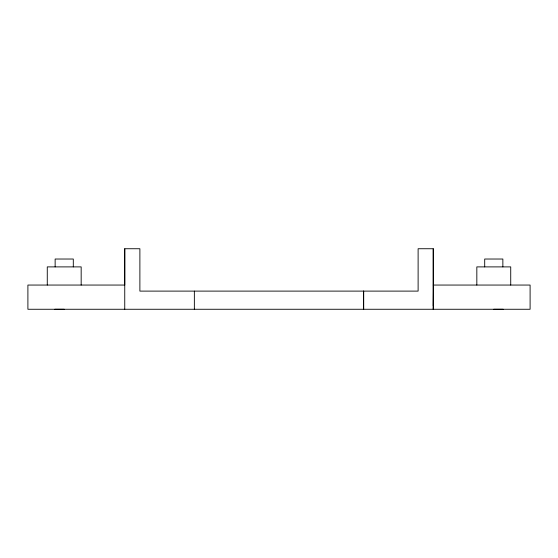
<?xml version="1.0" encoding="UTF-8"?>
<svg xmlns="http://www.w3.org/2000/svg" width="558" height="558" viewBox="0 0 558 558"><rect width="100%" height="100%" fill="white"/><g stroke="black" fill="none" stroke-linecap="round" stroke-linejoin="round"><path stroke-width="0.84" d="M55.137 266.891L55.137 259.024L73.3 259.024L73.3 266.891M124.748 309.265L124.748 248.735L139.884 248.735L139.884 291.109L418.116 291.109L418.116 248.735L433.252 248.735L433.252 305.805M433.252 248.735L433.252 309.265L433.482 285.054M484.7 266.891L484.7 259.024L502.863 259.024L502.863 266.891M433.252 285.054L530.1 285.054L530.1 309.265L27.9 309.265L27.9 285.054L124.748 285.054L124.748 248.735M54.817 309.265L64.219 309.265M493.781 309.265L503.183 309.265M510.73 285.054L510.73 266.891L476.832 266.891L476.832 285.054M194.358 291.109L194.358 309.265M81.168 285.054L81.168 266.891L47.27 266.891L47.27 285.054M363.642 291.109L363.642 309.265L363.642 291.109"/></g></svg>
